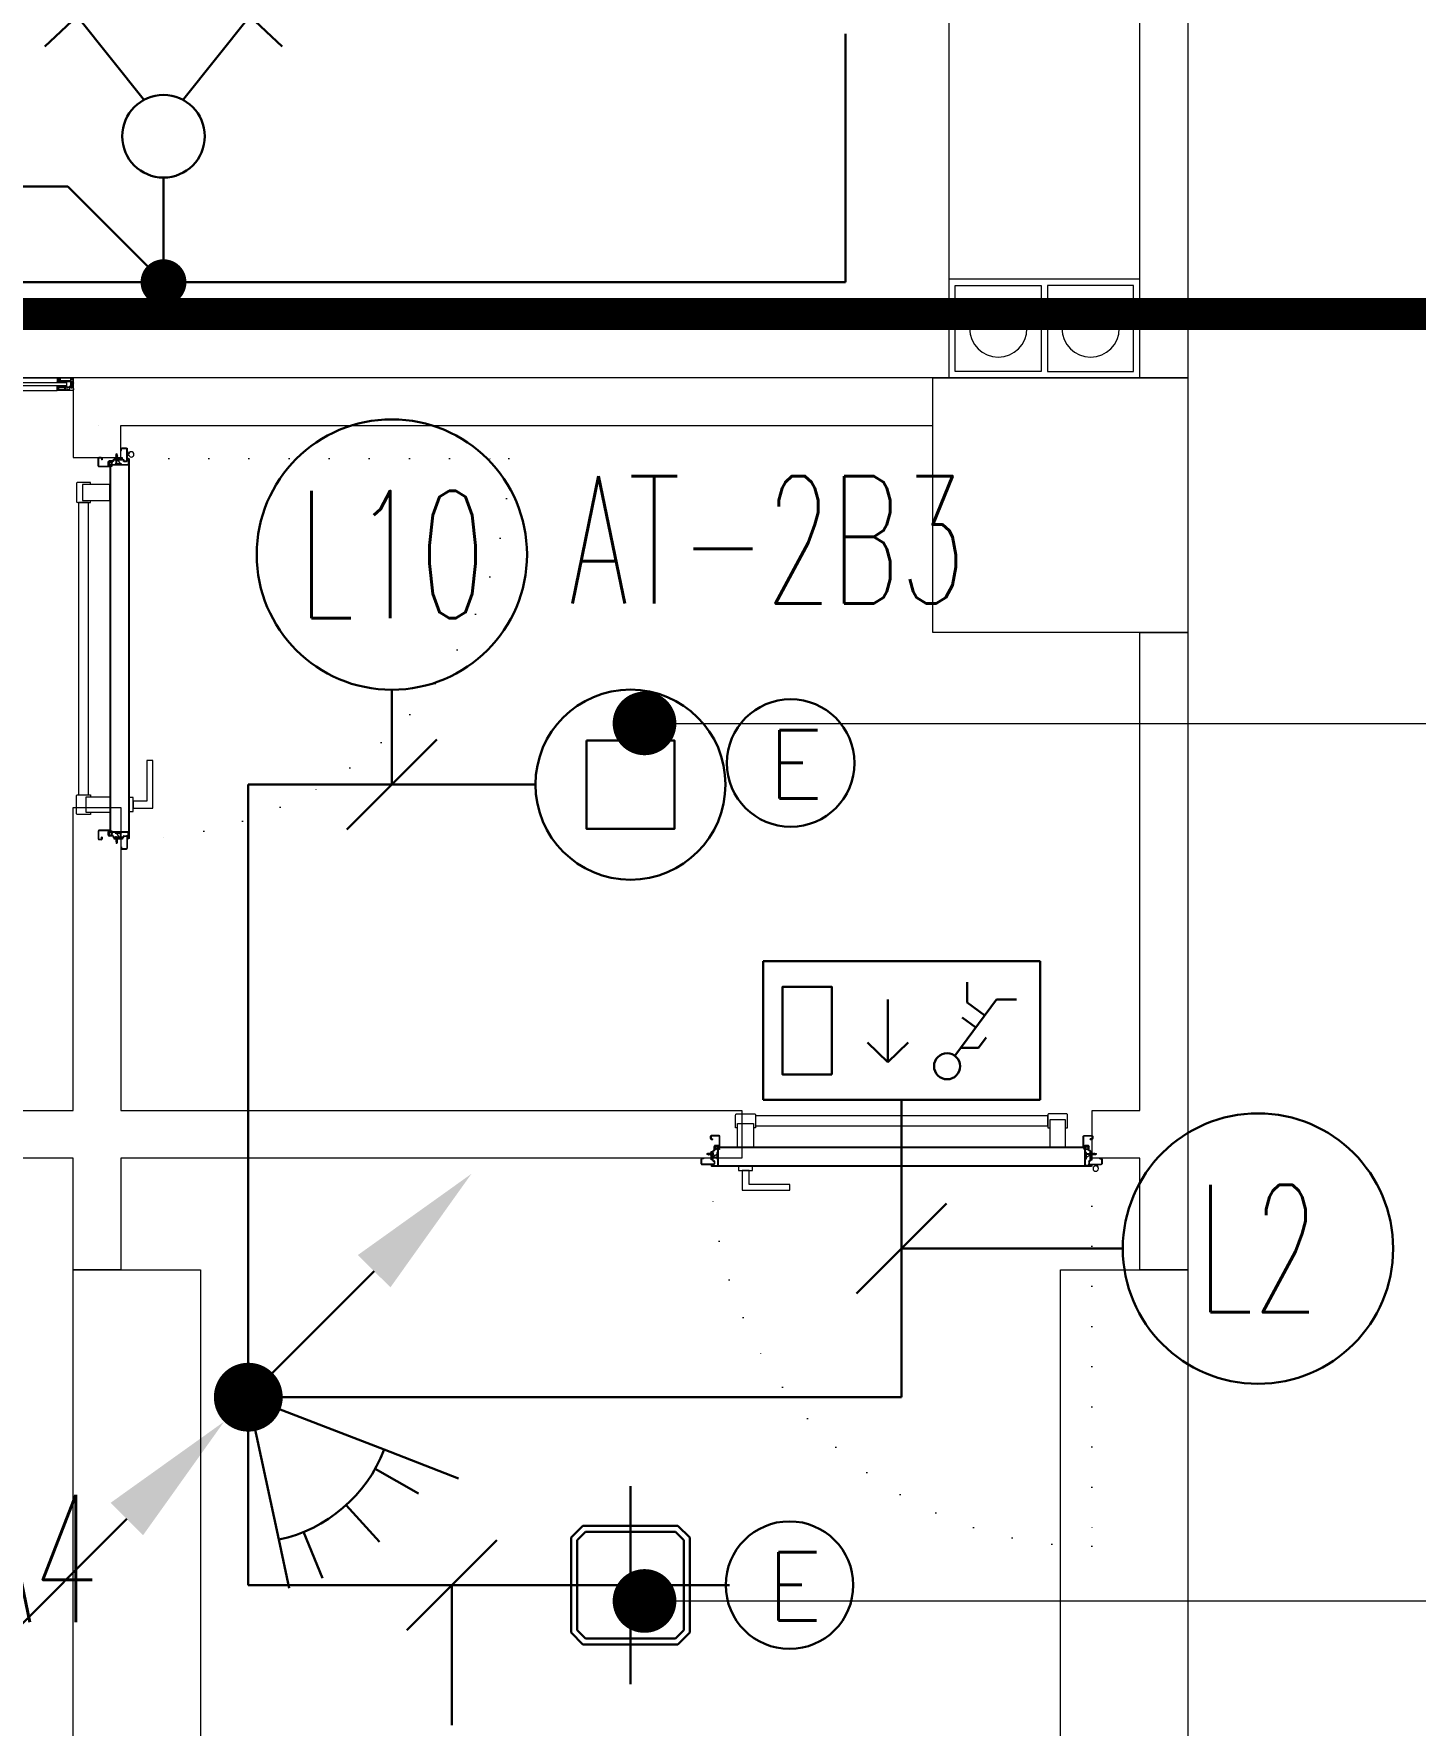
# Model space of a CAD drawing. Header units: metres. Extents: x -13316 to 152404, y -3899 to 30226.
# Drawn here: x 90778 to 91211, y 3177 to 3708 of the extents above; entities that cross this region are included whole.
import ezdxf
from ezdxf.enums import TextEntityAlignment as Align

# ---------------------------------------------------------------- set-up
doc = ezdxf.new("R2010")
doc.units = ezdxf.units.M
doc.header["$LTSCALE"] = 100
doc.header["$MEASUREMENT"] = 0
doc.header["$PDMODE"] = 1
doc.linetypes.add('DOT2', pattern=[0.125, 0, -0.125])
doc.layers.get('0').update_dxf_attribs({"color": 9, "lineweight": 9})
for name, color, linetype, lineweight in [('0 @ 1', 9, 'Continuous', 9), ('00', 9, 'Continuous', 9), ('01', 9, 'Continuous', 9), ('05', 9, 'Continuous', 9), ('06D', 9, 'Continuous', 9), ('10', 9, 'Continuous', 9), ('14', 9, 'Continuous', 9), ('15', 9, 'Continuous', 9), ('20', 9, 'DOT2', 9), ('21_mahal200', 9, 'Continuous', 9), ('E-1x8 W ACİL ÇIKIŞ ARMATÜRÜ (TİP2)', 7, 'Continuous', 30), ('E-2x18(W) PL DOWNLIGHT ARMATÜR (SIVAÜSTÜ)', 7, 'Continuous', 30), ('E-60W PL DOWNLIGHT ARMATÜR (SIVAÜSTÜ)', 7, 'Continuous', 30), ('E-ACİL AYDINLATMA KİTİ', 7, 'Continuous', 30), ('E-AŞAĞIDAN GELİP YUKARIYA GİDEN HAT', 7, 'Continuous', 30), ('E-DUVARA MONTE PIR (HAREKET SENSÖRÜ)', 7, 'Continuous', 30), ('E-KABLO', 7, 'Continuous', 30), ('E-KOMÜTATÖR ANAHTAR', 7, 'Continuous', 30), ('E-LINYE', 7, 'Continuous', 30)]:
    doc.layers.add(name, color=color, linetype=linetype, lineweight=lineweight)
doc.styles.add('E-YAZI', font='txttw.shx')
doc.styles.add('MuuM_TEXT-STANDART', font='ARIALN.TTF')
doc.dimstyles.new('MuuM_DIM200', dxfattribs={"dimscale": 20, "dimtxt": 2, "dimasz": 1, "dimexe": 1, "dimexo": 1, "dimgap": 1, "dimtad": 1, "dimdec": 1, "dimrnd": 0.5, "dimdsep": 46, "dimtxsty": 'MuuM_TEXT-STANDART', "dimblk": 'ARCHTICK', "dimcen": 0, "dimdle": 0.15, "dimclrd": 256, "dimclre": 256, "dimclrt": 256, "dimadec": 0, "dimazin": 0, "dimtfac": 5, "dimtdec": 1, "dimtix": 1, "dimtmove": 2, "dimatfit": 3, "dimldrblk": 'DOT', "dimfxl": 3, "dimfxlon": 1, "dimtolj": 1, "dimlwd": -1, "dimlwe": -1, "dimarcsym": 0})
pattern_1 = [(225, (-604.72494, -2171.82614), (-0.0883883476, 0.0883883476), []), (135, (-604.72494, -2171.82614), (0.0883883476, 0.0883883476), [])]

# ---------------------------------------------------------------- blocks, each defined once
blk = doc.blocks.new('100_KOMÜTATÖR ANAHTAR')
at = {"layer": 'E-KOMÜTATÖR ANAHTAR', "color": 4}
for p, q in [((-1.695, 5.222), (-2.326, 4.622)), ((-0.372, 3.563), (-1.695, 5.222)), ((0.372, 3.563), (1.695, 5.222)), ((1.695, 5.222), (2.326, 4.622)), ((0, 2.053), (0, 0))]:
    blk.add_line(p, q, dxfattribs=at)
blk.add_circle((0, 2.863), 0.81, dxfattribs=at)
blk = doc.blocks.new('100_AŞAĞIDAN GELİP YUKARIYA GİDEN HAT')
at = {"layer": 'E-AŞAĞIDAN GELİP YUKARIYA GİDEN HAT', "color": 3, "linetype": 'Continuous'}
for p, q in [((2.472, 2.471), (0, 0)), ((-2.389, -2.382), (-4.861, -4.853))]:
    blk.add_line(p, q, dxfattribs=at)
at = {"layer": 'E-AŞAĞIDAN GELİP YUKARIYA GİDEN HAT', "color": 4, "linetype": 'Continuous', "const_width": 0.675}
blk.add_lwpolyline([(0.338, 0, 1), (-0.338, 0, 1)], format="xyb", close=True, dxfattribs=at)
at = {"layer": 'E-AŞAĞIDAN GELİP YUKARIYA GİDEN HAT', "color": 3, "linetype": 'Continuous'}
for points in [[(2.154, 2.789), (2.79, 2.152), (4.382, 4.379)], [(-2.707, -2.064), (-2.071, -2.7), (-0.479, -0.474)]]:
    blk.add_solid(points, dxfattribs=at)
blk = doc.blocks.new('100_DUVARA MONTE PIR (HAREKET SENSÖRÜ)')
at = {"layer": 'E-DUVARA MONTE PIR (HAREKET SENSÖRÜ)', "color": 4}
for p, q in [((3.645, 1.193), (2.717, 0.889)), ((2.717, 0.889), (0, 0)), ((3.799, 0.528), (2.831, 0.393)), ((0, 0), (2.232, -1.786)), ((3.751, -0.797), (2.796, -0.594)), ((3.311, -1.936), (2.468, -1.443)), ((2.232, -1.786), (3.454, -2.765))]:
    blk.add_line(p, q, dxfattribs=at)
blk.add_arc((0, 0), 2.859, 321.3229, 18.1202, dxfattribs=at)
blk = doc.blocks.new('100_1x8 W ACİL ÇIKIŞ ARMATÜRÜ (TİP2)')
at = {"layer": 'E-1x8 W ACİL ÇIKIŞ ARMATÜRÜ (TİP2)', "color": 4}
for p, q in [((-3.4, 0), (-3.4, 3.4)), ((-3.4, 3.4), (3.4, 3.4)), ((3.4, 3.4), (3.4, 0)), ((3.4, 0), (-3.4, 0))]:
    blk.add_line(p, q, dxfattribs=at)
at = {"layer": 'E-1x8 W ACİL ÇIKIŞ ARMATÜRÜ (TİP2)', "color": 1}
for p, q in [((-1.305, 2.317), (-2.331, 0.937)), ((-1.882, 2.125), (-2.072, 1.87)), ((-1.448, 2.125), (-1.882, 2.125)), ((-0.16, 1.989), (0.335, 2.471)), ((0.34, 2.476), (0.34, 0.934)), ((0.34, 2.476), (0.84, 1.989)), ((-1.608, 1.01), (-2.039, 1.33)), ((-1.484, 1.378), (-1.818, 1.627)), ((-2.821, 0.937), (-2.331, 0.937)), ((-1.608, 1.01), (-1.608, 0.516))]:
    blk.add_line(p, q, dxfattribs=at)
blk.add_lwpolyline([(1.715, 2.777), (2.92, 2.777), (2.92, 0.623), (1.715, 0.623)], close=True, dxfattribs=at)
blk.add_circle((-1.115, 2.574), 0.32, dxfattribs=at)
blk = doc.blocks.new('100_60W PL DOWNLIGHT ARMATÜR (SIVAÜSTÜ)')
at = {"layer": 'E-60W PL DOWNLIGHT ARMATÜR (SIVAÜSTÜ)', "color": 3}
blk.add_lwpolyline([(-0.865, 0.865), (0.865, 0.865), (0.865, -0.865), (-0.865, -0.865)], close=True, dxfattribs=at)
at = {"layer": 'E-60W PL DOWNLIGHT ARMATÜR (SIVAÜSTÜ)', "color": 4}
blk.add_circle((0, 0), 1.865, dxfattribs=at)
blk = doc.blocks.new('100_2x18(W) PL DOWNLIGHT ARMATÜR (SIVAÜSTÜ)')
at = {"layer": 'E-2x18(W) PL DOWNLIGHT ARMATÜR (SIVAÜSTÜ)', "color": 4, "ltscale": 0.4}
for q in [(0, 25), (0, 25), (-25, 0), (-25, 0), (0, -25), (25, 0), (0, -25), (25, 0)]:
    blk.add_line((0, 0), q, dxfattribs=at)
at = {"layer": 'E-2x18(W) PL DOWNLIGHT ARMATÜR (SIVAÜSTÜ)', "color": 4}
for p, q in [((-12, 15), (-15, 12)), ((-11.38, 13.5), (-13.5, 11.38)), ((12, 15), (-12, 15)), ((11.38, 13.5), (-11.38, 13.5)), ((13.5, 11.38), (11.38, 13.5)), ((15, 12), (12, 15)), ((-15, 12), (-15, -12)), ((-13.5, 11.38), (-13.5, -11.38)), ((13.5, -11.38), (13.5, 11.38)), ((15, -12), (15, 12)), ((-15, -12), (-12, -15)), ((-13.5, -11.38), (-11.38, -13.5)), ((11.38, -13.5), (13.5, -11.38)), ((12, -15), (15, -12)), ((-12, -15), (12, -15)), ((-11.38, -13.5), (11.38, -13.5))]:
    blk.add_line(p, q, dxfattribs=at)
blk = doc.blocks.new('100_ACİL AYDINLATMA KİTİ')
at = {"layer": 'E-ACİL AYDINLATMA KİTİ', "color": 3}
blk.add_circle((0, 0), 1.251, dxfattribs=at)
at = {"layer": 'E-ACİL AYDINLATMA KİTİ', "color": 3, "style": 'E-YAZI'}
blk.add_text('E', height=1.34, dxfattribs=at).set_placement((-0.448, -0.694))
blk = doc.blocks.new('p-kolon_80x80')
blk.add_lwpolyline([(-40, -40), (40, -40), (40, 40), (-40, 40)], close=True)
blk = doc.blocks.new('1.Bod.Ara.Sitatik Elk')
at = {"layer": '01'}
blk.add_lwpolyline([(6510, -5630), (6510, -5630), (6510, -5630), (6510, -6180), (6780, -6180), (6780, -5630), (6780, -5630), (6780, -5630), (6820, -5630), (6820, -6230), (6470, -6230), (6470, -5630), (6510, -5630)], dxfattribs=at)
at = {"layer": '01', "xscale": -1, "rotation": 180}
blk.add_blockref('p-kolon_80x80', (6780, -5390), dxfattribs=at)
blk = doc.blocks.new('_ArchTick')
at = {"color": 0, "linetype": 'ByBlock', "const_width": 0.15}
blk.add_lwpolyline([(-0.5, -0.5), (0.5, 0.5)], dxfattribs=at)
blk = doc.blocks.new('_Dot')
at = {"color": 0, "linetype": 'ByBlock', "lineweight": -2}
blk.add_line((-0.5, 0), (-1, 0), dxfattribs=at)
at = {"color": 0, "linetype": 'ByBlock', "const_width": 0.5}
blk.add_lwpolyline([(-0.25, 0, 1), (0.25, 0, 1)], format="xyb", close=True, dxfattribs=at)
blk = doc.blocks.new('*U21')
at = {"ltscale": 15}
for p, q in [((-24.9, 0.9), (-25.7, 0)), ((-24.9, -0.9), (-25.7, 0)), ((-22.9, 1.5), (-24.9, 0.9)), ((-22.9, 1.5), (-22.9, -1.5)), ((-21.2, -2.7), (-18.1, 2.8)), ((-21, -2.7), (-17.9, 2.7)), ((-19.7, -2.7), (-16.6, 2.8)), ((-19.5, -2.7), (-16.4, 2.7)), ((-18.5, 1.5), (-18.3, 2)), ((-18.2, -2.7), (-15.1, 2.8)), ((-18, -2.7), (-14.9, 2.7)), ((-17, 1.5), (-16.8, 2)), ((-16.7, -2.7), (-13.6, 2.8)), ((-16.5, -2.7), (-13.4, 2.7)), ((-15.5, 1.5), (-15.3, 2)), ((-15.2, -2.7), (-12.1, 2.8)), ((-15, -2.7), (-11.9, 2.7)), ((-14, 1.5), (-13.8, 2)), ((-13.7, -2.7), (-10.6, 2.8)), ((-13.5, -2.7), (-10.4, 2.7)), ((-12.5, 1.5), (-12.3, 2)), ((-12.2, -2.7), (-9.1, 2.8)), ((-12, -2.7), (-8.9, 2.7)), ((-11, 1.5), (-10.8, 2)), ((-10.7, -2.7), (-7.6, 2.8)), ((-10.5, -2.7), (-7.4, 2.7)), ((-9.5, 1.5), (-9.3, 2)), ((-9.2, -2.7), (-6.1, 2.8)), ((-9, -2.7), (-5.9, 2.7)), ((-8, 1.5), (-7.8, 2)), ((-7.7, -2.7), (-4.6, 2.8)), ((-7.5, -2.7), (-4.4, 2.7)), ((-6.5, 1.5), (-6.3, 2)), ((-6.2, -2.7), (-3.1, 2.8)), ((-6, -2.7), (-2.9, 2.7)), ((-5, 1.5), (-4.8, 2)), ((-4.7, -2.7), (-1.6, 2.8)), ((-4.5, -2.7), (-1.4, 2.7)), ((-3.5, 1.5), (-3.3, 2)), ((-2, 1.5), (-1.8, 2)), ((-0.5, 4.2), (-1.5, 1.5)), ((0, 0.5), (-0.6, 0.5)), ((-24.9, -0.9), (-22.9, -1.5)), ((-8.6, -1.5), (-22.9, -1.5)), ((-21.2, -2.7), (-20.9, -1.5)), ((-20.3, -1.5), (-19.1, -1.5)), ((-19.7, -2.7), (-19.4, -1.5)), ((-18.8, -1.5), (-17.6, -1.5)), ((-18.2, -2.7), (-17.9, -1.5)), ((-17.3, -1.5), (-16.1, -1.5)), ((-16.7, -2.7), (-16.4, -1.5)), ((-15.8, -1.5), (-14.6, -1.5)), ((-15.2, -2.7), (-14.9, -1.5)), ((-14.3, -1.5), (-13.1, -1.5)), ((-13.7, -2.7), (-13.4, -1.5)), ((-12.8, -1.5), (-11.6, -1.5)), ((-12.2, -2.7), (-11.9, -1.5)), ((-11.3, -1.5), (-10.1, -1.5)), ((-10.7, -2.7), (-10.4, -1.5)), ((-9.8, -1.5), (-8.6, -1.5)), ((-9.2, -2.7), (-8.9, -1.5)), ((-8.3, -1.5), (-7.1, -1.5)), ((-7.7, -2.7), (-7.4, -1.5)), ((-6.8, -1.5), (-5.6, -1.5)), ((-6.2, -2.7), (-5.9, -1.5)), ((-5.3, -1.5), (-4.1, -1.5)), ((-4.7, -2.7), (-4.4, -1.5)), ((-3.8, -1.5), (-2.1, -1.5)), ((-0.5, -4.2), (-1.5, -1.5)), ((0, -0.5), (-0.6, -0.5))]:
    blk.add_line(p, q, dxfattribs=at)
for p, q in [((-6.9, 1.5), (-22.9, 1.5)), ((-17.4, 1.5), (-18.6, 1.5)), ((-15.9, 1.5), (-17.1, 1.5)), ((-14.4, 1.5), (-15.6, 1.5)), ((-12.9, 1.5), (-14.1, 1.5)), ((-11.4, 1.5), (-12.6, 1.5)), ((-9.9, 1.5), (-11.1, 1.5)), ((-8.4, 1.5), (-9.6, 1.5)), ((-6.9, 1.5), (-8.1, 1.5)), ((-5.4, 1.5), (-6.6, 1.5)), ((-3.9, 1.5), (-5.1, 1.5)), ((-2.4, 1.5), (-3.6, 1.5)), ((-1.5, 1.5), (-2.1, 1.5)), ((0, 0.5), (0, 4.1)), ((-1.5, -1.5), (-2.1, -1.5)), ((0, -0.5), (0, -4.1))]:
    blk.add_line(p, q)
for centre, radius, start, end in [((-26, 3.9), 3.92, 274.361, 322.10246), ((-26, -3.9), 3.92, 37.89754, 85.639), ((-18, 2.8), 0.0971, 330.32042, 150.32042), ((-16.5, 2.8), 0.0971, 330.32042, 150.32042), ((-15, 2.8), 0.0971, 330.32042, 150.32042), ((-13.5, 2.8), 0.0971, 330.32042, 150.32042), ((-12, 2.8), 0.0971, 330.32042, 150.32042), ((-10.5, 2.8), 0.0971, 330.32042, 150.32042), ((-9, 2.8), 0.0971, 330.32042, 150.32042), ((-7.5, 2.8), 0.0971, 330.32042, 150.32042), ((-6, 2.8), 0.0971, 330.32042, 150.32042), ((-4.5, 2.8), 0.0971, 330.32042, 150.32042), ((-3, 2.8), 0.0971, 330.32042, 150.32042), ((-1.5, 2.8), 0.0971, 330.32042, 150.32042), ((-0.6, 0), 0.486, 90, 270), ((-0.3, 4.1), 0.25, 0, 150.08641), ((-21.1, -2.7), 0.0971, 150.32042, 330.32042), ((-19.6, -2.7), 0.0971, 150.32042, 330.32042), ((-18.1, -2.7), 0.0971, 150.32042, 330.32042), ((-16.6, -2.7), 0.0971, 150.32042, 330.32042), ((-15.1, -2.7), 0.0971, 150.32042, 330.32042), ((-13.6, -2.7), 0.0971, 150.32042, 330.32042), ((-12.1, -2.7), 0.0971, 150.32042, 330.32042), ((-10.6, -2.7), 0.0971, 150.32042, 330.32042), ((-9.1, -2.7), 0.0971, 150.32042, 330.32042), ((-7.6, -2.7), 0.0971, 150.32042, 330.32042), ((-6.1, -2.7), 0.0971, 150.32042, 330.32042), ((-4.6, -2.7), 0.0971, 150.32042, 330.32042), ((-0.3, -4.1), 0.25, 209.91359, 0)]:
    blk.add_arc(centre, radius, start, end, dxfattribs=at)
blk = doc.blocks.new('conta')
at = {"ltscale": 10}
for p, q in [((-2649.87, 5345.53), (-2649.81, 5345.61)), ((-2649.72, 5345.4), (-2649.28, 5345.4)), ((-2649.25, 5345.41), (-2649.09, 5345.51)), ((-2648.83, 5344.87), (-2648.56, 5345.24)), ((-2648.77, 5345.12), (-2648.63, 5345.3)), ((-2648.56, 5345.31), (-2648.56, 5345.31)), ((-2649.88, 5344.46), (-2649.78, 5344.3)), ((-2649.78, 5344.3), (-2649.74, 5344.3)), ((-2648.97, 5344.05), (-2648.78, 5343.8)), ((-2648.87, 5344.09), (-2648.7, 5343.86)), ((-2648.71, 5343.79), (-2648.71, 5343.79))]:
    blk.add_line(p, q, dxfattribs=at)
for centre, radius, start, end in [((-2653.03, 5345), 3.19, 350.46739, 8.93723), ((-2649.83, 5345.5), 0.05, 140.63452, 188.93723), ((-2649.74, 5345.58), 0.0696, 22.24275, 159.25804), ((-2650.94, 5345.01), 1.24, 340.33821, 16.77718), ((-2649.74, 5344.58), 0.03, 160.33821, 273.26661), ((-2649.72, 5345.37), 0.03, 90, 196.77718), ((-2649.56, 5341.55), 3.01, 80.43616, 93.26661), ((-2649.28, 5345.45), 0.05, 270, 303.00619), ((-2649.08, 5345.49), 0.03, 4.79721, 123.00619), ((-2649.06, 5344.54), 0.03, 260.43616, 338.70659), ((-2650.22, 5344.99), 1.27, 338.70659, 23.04177), ((-2649.01, 5345.57), 0.05, 18.79511, 42.1429), ((-2651.17, 5344.83), 2.33, 7.58966, 18.79511), ((-2658.2, 5345.19), 9.36, 353.68569, 357.8537), ((-2648.81, 5345.15), 0.05, 187.58966, 322.73473), ((-2648.79, 5344.84), 0.05, 142.73473, 180.2669), ((-2648.59, 5345.27), 0.05, 52.73473, 142.73473), ((-2648.59, 5345.27), 0.05, 322.73473, 52.73473), ((-2649.87, 5344.47), 0.02, 170.46739, 213.74513), ((-2649.22, 5344.14), 0.231, 353.95711, 81.90038), ((-2648.89, 5344.11), 0.1, 173.95711, 217.26527), ((-2648.79, 5344.15), 0.1, 173.68569, 217.26527), ((-2648.74, 5343.83), 0.05, 217.26527, 307.26527), ((-2648.74, 5343.83), 0.05, 307.26527, 37.26527)]:
    blk.add_arc(centre, radius, start, end, dxfattribs=at)
for points, knots in [([(-2648.98, 5345.6), (-2649, 5345.63), (-2649.09, 5345.71), (-2649.23, 5345.44), (-2649.32, 5345.74), (-2649.39, 5345.46), (-2649.51, 5345.75), (-2649.59, 5345.5), (-2649.65, 5345.57), (-2649.68, 5345.61)], [0.0086373, 0.0086373, 0.0086373, 0.0086373, 0.1097304, 0.3133405, 0.4430081, 0.5658764, 0.7165186, 0.8527974, 0.9648495, 0.9648495, 0.9648495, 0.9648495]), ([(-2649.74, 5344.31), (-2649.74, 5344.34), (-2649.7, 5344.52), (-2649.59, 5344.33), (-2649.34, 5344.36), (-2649.23, 5344.37), (-2649.18, 5344.37)], [0, 0, 0, 0, 0.1008757, 0.3841126, 0.5436166, 0.6906785, 0.6906785, 0.6906785, 0.6906785])]:
    blk.add_open_spline(points, degree=3, knots=knots, dxfattribs=at)
blk = doc.blocks.new('p-yn_sackasa')
at = {"layer": '10', "linetype": 'Continuous'}
for p, q in [((0, 6.16), (0, 6.9)), ((0.01, 6.9), (0.01, 6.15)), ((0.14, 6.9), (0.14, 6.16)), ((0.15, 6.9), (0.15, 6.16)), ((2.69, 7.16), (0.26, 7.16)), ((2.69, 7.15), (0.26, 7.15)), ((2.69, 7.02), (0.26, 7.02)), ((0.26, 7.01), (2.69, 7.01)), ((0.26, 6.05), (0.76, 6.05)), ((0.75, 6.04), (0.26, 6.04)), ((0.26, 5.91), (0.75, 5.91)), ((0.76, 5.9), (0.26, 5.9)), ((0.75, 5.91), (0.75, 6.04)), ((0.76, 5.9), (0.76, 6.05)), ((2.8, 3.29), (2.8, 6.9)), ((2.81, 3.29), (2.81, 6.9)), ((2.94, 3.29), (2.94, 6.9)), ((2.95, 3.29), (2.95, 6.9)), ((-2.19, 0), (-2.19, -0.15)), ((0.67, -0.71), (0.67, 2.27)), ((0.69, -0.71), (0.69, 2.27)), ((0.81, -0.71), (0.81, 2.27)), ((0.83, -0.71), (0.83, 2.27)), ((0.92, 2.33), (0.95, 2.32)), ((0.93, 2.34), (0.95, 2.33)), ((1.01, 2.46), (0.99, 2.47)), ((0.99, 2.46), (1.01, 2.45)), ((1.11, 2.52), (1.11, 3.73)), ((1.12, 2.52), (1.12, 3.73)), ((1.25, 3.73), (1.25, 2.52)), ((1.26, 2.52), (1.26, 3.73)), ((1.37, 3.98), (2.49, 3.98)), ((2.49, 3.97), (1.37, 3.97)), ((1.37, 3.84), (2.49, 3.84)), ((2.49, 3.83), (1.37, 3.83)), ((2.6, 3.69), (2.5, 3.36)), ((2.51, 3.35), (2.61, 3.69)), ((2.73, 3.65), (2.63, 3.32)), ((2.74, 3.64), (2.64, 3.31)), ((-2.95, -0.25), (-2.95, -1.75)), ((-2.94, -1.75), (-2.94, -0.25)), ((-2.81, -0.25), (-2.81, -1.75)), ((-2.8, -0.25), (-2.8, -1.75)), ((-2.19, 0), (-2.7, 0)), ((-2.2, -0.01), (-2.7, -0.01)), ((-2.2, -0.14), (-2.7, -0.14)), ((-2.19, -0.15), (-2.7, -0.15)), ((1.01, -1.85), (-2.7, -1.85)), ((1.01, -1.86), (-2.7, -1.86)), ((-2.7, -1.99), (1.01, -1.99)), ((1.01, -2), (-2.7, -2)), ((-2.2, -0.14), (-2.2, -0.01)), ((0.92, -0.77), (0.95, -0.76)), ((0.93, -0.78), (0.95, -0.77)), ((0.99, -0.89), (1.01, -0.88)), ((1.01, -0.89), (0.99, -0.91)), ((1.11, -0.96), (1.11, -1.75)), ((1.12, -0.96), (1.12, -1.75)), ((1.25, -0.96), (1.25, -1.75)), ((1.26, -0.96), (1.26, -1.75))]:
    blk.add_line(p, q, dxfattribs=at)
for points in [[(0.15, 2.14), (0.67, 2.14), (0.67, -0.54), (0.15, -0.54)], [(0.15, 2.14), (0.41, 2.14), (0.41, -0.54), (0.15, -0.54)]]:
    blk.add_lwpolyline(points, close=True, dxfattribs=at)
for centre, radius, start, end in [((0.26, 6.9), 0.261, 90, 180), ((0.26, 6.16), 0.261, 180, 270), ((0.26, 6.9), 0.249, 90, 180), ((0.26, 6.16), 0.249, 181.345, 271.3502), ((0.26, 6.9), 0.122, 90, 180), ((0.26, 6.16), 0.122, 180, 270), ((0.26, 6.9), 0.11, 90, 180), ((0.26, 6.16), 0.11, 180, 270), ((2.69, 6.9), 0.261, 0, 90), ((2.69, 6.9), 0.249, 0, 90), ((2.69, 6.9), 0.122, 0, 90), ((2.69, 6.9), 0.11, 0, 90), ((0.89, 2.27), 0.219, 63.2153, 180), ((0.89, 2.27), 0.206, 63.2169, 180), ((0.89, 2.27), 0.0801, 63.215, 180), ((0.89, 2.27), 0.0674, 63.2144, 180), ((1.04, 2.52), 0.206, 243.2197, 0), ((1.04, 2.52), 0.219, 243.2148, 0), ((1.04, 2.52), 0.0801, 243.2203, 0), ((1.04, 2.52), 0.0674, 243.2129, 0), ((1.37, 3.73), 0.253, 90, 180), ((1.37, 3.73), 0.24, 90, 180), ((1.37, 3.73), 0.114, 90, 180), ((1.37, 3.73), 0.101, 90, 180), ((2.49, 3.72), 0.261, 342.8602, 90), ((2.49, 3.72), 0.249, 342.8613, 90), ((2.49, 3.72), 0.122, 342.8607, 90), ((2.49, 3.72), 0.11, 342.8621, 90), ((2.72, 3.29), 0.232, 162.8601, 0), ((2.72, 3.29), 0.219, 162.8613, 0), ((2.72, 3.29), 0.0927, 162.8605, 0), ((2.72, 3.29), 0.0801, 162.8624, 0), ((-2.7, -0.25), 0.253, 90, 180), ((-2.7, -1.75), 0.253, 180, 270), ((-2.7, -0.25), 0.24, 90, 180), ((-2.7, -1.75), 0.24, 180, 270), ((-2.7, -0.25), 0.114, 90, 180), ((-2.7, -1.75), 0.114, 180, 270), ((-2.7, -0.25), 0.101, 90, 180), ((-2.7, -1.75), 0.101, 180, 270), ((0.89, -0.71), 0.219, 180, 296.785), ((0.89, -0.71), 0.206, 180, 296.7851), ((0.89, -0.71), 0.0801, 180, 296.785), ((0.89, -0.71), 0.0674, 180, 180.5245), ((0.89, -0.71), 0.0674, 180, 296.7871), ((1.04, -0.96), 0.219, 0, 116.7854), ((1.04, -0.96), 0.206, 0, 116.7836), ((1.04, -0.96), 0.0801, 0, 116.7811), ((1.04, -0.96), 0.0674, 0, 116.7871), ((1.01, -1.75), 0.114, 270, 0), ((1.01, -1.75), 0.24, 270, 0), ((1.01, -1.75), 0.101, 270, 0), ((1.01, -1.75), 0.253, 270, 0)]:
    blk.add_arc(centre, radius, start, end, dxfattribs=at)
at = {"layer": '10', "xscale": 0.0842696629213483, "yscale": 0.0842696629213483, "zscale": 0.0842696629213483}
blk.add_blockref('*U21', (0.95, 1.35), dxfattribs=at)
at = {"layer": '14', "xscale": -0.7887640449438696, "yscale": 0.7887640449438696, "zscale": 0.7887640449438204, "rotation": 90}
blk.add_blockref('conta', (4217.78, -2086.42), dxfattribs=at)
blk = doc.blocks.new('*U629')
at = {"layer": '06D'}
for points in [[(8.5, 9.56), (7.87, 9.56), (7.87, 13.56, -0.414214), (8.25, 13.93), (13.75, 13.93, -0.414214), (14.12, 13.56), (14.12, 9.56), (13.5, 9.56)], [(111.5, 9.56), (112.12, 9.56), (112.12, 13.56, 0.414214), (111.75, 13.93), (106.25, 13.93, 0.414214), (105.87, 13.56), (105.87, 9.56), (106.5, 9.56)]]:
    blk.add_lwpolyline(points, format="xyb", dxfattribs=at)
for points in [[(8.5, 12.06), (13.5, 12.06), (13.5, 3.44), (8.5, 3.44)], [(14.12, 13.31), (105.87, 13.31), (105.87, 10.18), (14.12, 10.18)], [(111.5, 10.94), (106.5, 10.94), (106.5, 3.44), (111.5, 3.44)]]:
    blk.add_lwpolyline(points, close=True, dxfattribs=at)
for points in [[(110.12, -3.81), (110.12, -10.06), (95.12, -10.06), (95.12, -8.19), (107.87, -8.19), (107.87, -8.19), (107.87, -3.81), (110.12, -3.81)], [(111.2, -2.56), (111.2, -3.81), (106.8, -3.81), (106.8, -2.56), (111.2, -2.56)]]:
    blk.add_lwpolyline(points, dxfattribs=at)
at = {"layer": '10', "ltscale": 10}
for p, q in [((2, 1.51), (1, 1.51)), ((2, 1.31), (1, 1.31)), ((1, 0.91), (2, 0.26)), ((2, 0.26), (2, 1.76)), ((2, 1.76), (2.3, 1.76)), ((2, -0.17), (2, 0.26)), ((2.3, -2.19), (2.3, 3.34)), ((2.3, 1.76), (2.3, 0.26)), ((2.3, 0.26), (2.3, -0.17)), ((2.4, 3.44), (117.6, 3.44)), ((2.45, -2.29), (2.45, 3.24)), ((2.5, 3.29), (117.5, 3.29)), ((117.55, -2.29), (117.55, 3.24)), ((117.7, -2.19), (117.7, 3.34)), ((117.7, 1.76), (118, 1.76)), ((117.7, 1.33), (117.7, 1.76)), ((117.7, 1.76), (118, 1.76)), ((117.7, 1.33), (117.7, 1.76)), ((117.7, -0.17), (117.7, 1.33)), ((117.7, -0.17), (117.7, 1.33)), ((118, 1.76), (118, 1.33)), ((118, 1.76), (118, 1.33)), ((118, 1.33), (118, -0.17)), ((119, 0.68), (118, 1.33)), ((118, 1.33), (118, -0.17)), ((119, 0.68), (118, 1.33)), ((118, 0.28), (119, 0.28)), ((118, 0.28), (119, 0.28)), ((118, 0.08), (119, 0.08)), ((118, 0.08), (119, 0.08)), ((-1.6, -2.73), (-1.73, -2.62)), ((-1.6, -2.73), (-1.73, -2.62)), ((-1.22, -2.16), (-1.22, -2.29)), ((-1.22, -2.16), (-1.05, -2.16)), ((-1.22, -2.16), (-1.22, -2.29)), ((-1.22, -2.16), (-1.05, -2.16)), ((-1.05, -2), (-1.05, -2.43)), ((-1.05, -2), (-1.05, -2.43)), ((-0.84, -2), (-0.84, -2.43)), ((-0.84, -2), (-0.84, -2.43)), ((0.3, -2.46), (0.3, -2.34)), ((0.4, -2.24), (2.25, -2.24)), ((0.4, -2.56), (119.6, -2.56)), ((0.45, -2.41), (0.45, -2.39)), ((0.45, -2.39), (2.35, -2.39)), ((0.45, -2.41), (119.54, -2.41)), ((2.3, -0.17), (2, -0.17)), ((119.54, -2.39), (117.65, -2.39)), ((118, -0.17), (117.7, -0.17)), ((118, -0.17), (117.7, -0.17)), ((119.6, -2.24), (117.75, -2.24)), ((119.55, -2.41), (119.55, -2.39)), ((119.7, -2.46), (119.7, -2.34))]:
    blk.add_line(p, q, dxfattribs=at)
blk.add_circle((-0.95, -3.26), 0.843, dxfattribs=at)
blk.add_circle((-0.95, -3.26), 0.843, dxfattribs=at)
for centre, radius, start, end in [((2.4, 3.34), 0.1, 90, 180), ((2.5, 3.24), 0.05, 90, 180), ((117.56, 3.3), 0.141, 14.9271, 75.0729), ((-0.95, -3.26), 1.01, 105.7139, 140.5908), ((-0.95, -3.26), 1.01, 105.7139, 140.5908), ((-0.42, -2.26), 0.428, 142.379, 203.648), ((-0.42, -2.26), 0.428, 142.379, 203.648), ((-0.42, -2.26), 0.302, 119.9685, 254.4476), ((-0.42, -2.26), 0.302, 119.9685, 254.4476), ((0.4, -2.34), 0.1, 90, 180), ((0.4, -2.46), 0.1, 180, 270), ((0.45, -2.39), 0.005, 90, 180), ((0.45, -2.41), 0.005, 180, 270), ((2.25, -2.19), 0.05, 270, 0), ((2.35, -2.29), 0.1, 270, 0), ((117.65, -2.29), 0.1, 180, 270), ((117.75, -2.19), 0.05, 180, 270), ((119.54, -2.39), 0.005, 0, 90), ((119.54, -2.41), 0.005, 270, 360), ((119.6, -2.34), 0.1, 0, 90), ((119.6, -2.46), 0.1, 270, 0)]:
    blk.add_arc(centre, radius, start, end, dxfattribs=at)
at = {"layer": '20'}
blk.add_lwpolyline([(0.3, -2.4), (0.3, -121.8, 0.414214), (119.7, -2.4, -1)], format="xyb", dxfattribs=at)
blk.add_blockref('p-yn_sackasa', (0, 0))
at = {"xscale": -1}
blk.add_blockref('p-yn_sackasa', (120, 0), dxfattribs=at)
blk = doc.blocks.new('m-mu-ocak01-p')
for points in [[(-16.5, 5), (-16.5, 65), (14.5, 65), (14.5, 5)], [(12.5, 36), (12.5, 63), (-14.5, 63), (-14.5, 36)], [(12.5, 34), (12.5, 7), (-14.5, 7), (-14.5, 34)]]:
    blk.add_lwpolyline(points, close=True)
for centre in [(-1, 49.5), (-1, 20.5)]:
    blk.add_circle(centre, 9)
blk.add_point((-1, 0))
blk = doc.blocks.new('p-strahle-alüminyumdoğramaprofili')
at = {"layer": '10'}
h = blk.add_hatch(dxfattribs=at)
h.set_pattern_fill('NET', color=256, angle=315, style=0)
h.set_pattern_definition(pattern_1)
h.paths.add_polyline_path([(-4.62, 2.65), (-4.68, 2.65), (-4.72, 2.75), (-4.72, 2.8), (-4.69, 2.8), (-4.69, 2.92), (-4.98, 2.92), (-4.98, 2.8), (-4.95, 2.8), (-4.99, 2.65), (-5.08, 2.66), (-5.25, 2.28), (-5.14, 2.28), (-5.14, 2.33), (-4.98, 2.52, 0.2599), (-4.9, 2.28), (-4.66, 2.28, 0.382682)])
h.paths.add_polyline_path([(-4.86, 2.52), (-4.67, 2.52, -2.16717)], flags=16)
h = blk.add_hatch(dxfattribs=at)
h.set_pattern_fill('NET', color=256, angle=315, style=0)
h.set_pattern_definition(pattern_1)
h.paths.add_polyline_path([(-4.62, 0.88), (-4.68, 0.88), (-4.72, 0.77), (-4.72, 0.73), (-4.69, 0.73), (-4.69, 0.6), (-4.98, 0.6), (-4.98, 0.73), (-4.95, 0.73), (-4.99, 0.88), (-5.08, 0.87), (-5.25, 1.24), (-5.14, 1.24), (-5.14, 1.2), (-4.98, 1.01, -0.2599), (-4.9, 1.24), (-4.66, 1.24, -0.382682)])
h.paths.add_polyline_path([(-4.86, 1), (-4.67, 1, 2.16717)], flags=16)
h = blk.add_hatch(dxfattribs=at)
h.set_pattern_fill('NET', color=256, angle=315, style=0)
h.set_pattern_definition([(225, (-608.45214, -2173.53612), (-0.0883883476, 0.0883883476), []), (135, (-608.45214, -2173.53612), (0.0883883476, 0.0883883476), [])])
h.paths.add_polyline_path([(-3.45, 2.28), (-3.45, 2.57), (-4.49, 2.57), (-4.49, 2.28)])
h = blk.add_hatch(dxfattribs=at)
h.set_pattern_fill('NET', color=256, angle=315, style=0)
h.set_pattern_definition([(225, (-608.45214, -2180.04526), (-0.0883883476, 0.0883883476), []), (135, (-608.45214, -2180.04526), (0.0883883476, 0.0883883476), [])])
h.paths.add_polyline_path([(-3.45, 0.93), (-3.45, 1.24), (-4.49, 1.24), (-4.49, 0.93)])
h = blk.add_hatch(dxfattribs=at)
h.set_pattern_fill('NET', color=256, angle=315, style=0)
h.set_pattern_definition([(225, (-629.50454, -2177.58922), (-0.0883883476, 0.0883883476), []), (135, (-629.50454, -2177.58922), (0.0883883476, 0.0883883476), [])])
h.paths.add_polyline_path([(0, 0.68), (0, 1.75), (-0.18, 1.75), (-0.18, 0.68)])
for points in [[(-5.08, 2.66), (-5.25, 2.28)], [(-5.09, 0.88), (-5.25, 1.24)], [(-4.98, 2.52), (-5.14, 2.33), (-5.14, 2.28)], [(-4.98, 1.01), (-5.14, 1.2), (-5.14, 1.24)], [(-4.92, 3.6), (-4.92, 3.16), (-4.61, 3.16), (-4.61, 2.87), (-4.52, 2.87), (-4.62, 2.65), (-4.68, 2.65), (-4.72, 2.75), (-4.72, 2.8), (-4.69, 2.8), (-4.69, 3.05), (-4.98, 3.05), (-4.98, 2.8), (-4.95, 2.8), (-4.99, 2.65), (-5.08, 2.66), (-5.07, 3.76), (-0.11, 3.76)], [(-4.69, 2.92), (-4.98, 2.92)], [(-4.71, 0.6), (-4.98, 0.6)], [(-2.83, 0.2), (-2.67, 0.2), (-2.67, -0.04), (-4.87, -0.04), (-4.87, 0.19), (-4.57, 0.19), (-4.57, 0.73), (-2.67, 0.73)], [(-4.52, 2.87), (-4.49, 2.87), (-4.49, 2.26)], [(-4.49, 0.93), (-4.49, 0.93), (-4.49, 1.26)], [(-3.45, 2.26), (-3.45, 2.57)], [(-3.45, 1.26), (-3.45, 0.93)], [(-2.08, 0.93), (-2.08, 2.57)], [(-0.18, 0.68), (0, 0.68), (0, 1.75)], [(-0.18, 1.75), (0, 1.75)]]:
    blk.add_lwpolyline(points, dxfattribs=at)
for points in [[(-0.18, 2.74), (-0.18, 2.21), (0, 2.21), (0, 2.08), (-0.18, 2.08), (-0.18, 0.43), (0, 0.43), (0, 0), (-0.12, 0), (-0.12, -0.24), (-5.09, -0.24), (-5.09, 0.88), (-4.98, 0.88), (-4.94, 0.7), (-4.99, 0.7), (-4.99, 0.33), (-4.71, 0.33), (-4.71, 0.88), (-4.56, 0.88), (-4.52, 0.93), (-1.28, 0.93), (-1.2, 1.22), (-0.9, 1.22), (-0.9, 0.62), (-0.58, 0.62), (-0.58, 2.74)], [(-2.03, 0.78), (-1.35, 0.78), (-1.35, 0.08), (-1.28, 0.04), (-1.28, -0.04), (-2.09, -0.04), (-2.09, 0.1), (-2.03, 0.15)]]:
    blk.add_lwpolyline(points, close=True, dxfattribs=at)
for points in [[(-0.57, 3.26), (-0.57, 3.62), (-4.89, 3.62), (-4.89, 3.65, 0.561743), (-4.97, 3.66, 0.595966), (-4.92, 3.6, -2.204878)], [(-4.67, 2.52), (-4.86, 2.52, 1)], [(-4.67, 1), (-4.86, 1, -1)], [(-4.61, 2.87), (-4.49, 3.45, -0.833203), (-4.18, 3.44, -0.447088)], [(-4.49, 2.57), (-1.23, 2.57, -0.414214), (-0.9, 2.25), (-0.9, 1.22)], [(-4.18, 3.44), (-4.18, 2.99, 0.414214), (-4.07, 2.89), (-0.82, 2.89), (-0.82, 3.62)], [(-2.67, 0.73), (-2.67, 0.32), (-2.83, 0.32, 1), (-2.83, 0.2, -1)], [(-0.11, 3.76), (-0.11, 3.62), (-0.45, 3.62), (-0.45, 3.14, -1), (-0.66, 3.14)], [(-0.66, 3.14, -0.305404), (-0.57, 3.26, -5.773092)]]:
    blk.add_lwpolyline(points, format="xyb", dxfattribs=at)
for centre, radius, start, end in [((-4.73, 2.47), 0.253, 168.6676, 234.1258), ((-4.73, 1.06), 0.253, 125.8742, 191.3324), ((-4.77, 2.44), 0.125, 139.5402, 40.4598), ((-4.77, 1.08), 0.125, 319.5402, 220.4598), ((-4.84, 2.48), 0.273, 305.9738, 36.4289), ((-4.84, 1.04), 0.273, 323.5711, 54.0262)]:
    blk.add_arc(centre, radius, start, end, dxfattribs=at)
blk = doc.blocks.new('*U730')
at = {"layer": '06D'}
for points in [[(4.95, 4), (235.04, 4)], [(4.95, 0), (235.02, 0)]]:
    blk.add_lwpolyline(points, dxfattribs=at)
at = {"layer": '15'}
for points in [[(1.96, 2.5), (238.03, 2.5)], [(238.03, 1.5), (1.96, 1.5)]]:
    blk.add_lwpolyline(points, dxfattribs=at)
at = {"layer": '0 @ 1', "linetype": 'Continuous', "xscale": -1}
blk.add_blockref('p-strahle-alüminyumdoğramaprofili', (-0.12, 0.24), dxfattribs=at)
at = {"layer": '0 @ 1', "linetype": 'Continuous'}
blk.add_blockref('p-strahle-alüminyumdoğramaprofili', (240.11, 0.24), dxfattribs=at)
blk = doc.blocks.new('1.Bod.Ara.Mimari Elk')
at = {"layer": '00'}
for points in [[(6820, -5350), (6805, -5350), (6805, -4630), (6820, -4630)], [(6385, -5580), (6470, -5580), (6470, -5484.85), (6485, -5484.85), (6485, -5580), (6680, -5580), (6680, -5595), (6485, -5595), (6485, -5630), (6470, -5630), (6470, -5595), (6400, -5595), (6400, -5980), (6400, -5980), (6470, -5980), (6470, -6000), (6400, -6000), (6400, -6215), (6470, -6215), (6470, -6230), (6385, -6230), (6385, -6215), (6385, -6215), (6385, -5580)]]:
    blk.add_lwpolyline(points, close=True, dxfattribs=at)
for points in [[(6740, -5350), (6470, -5350), (6470, -5365), (6470, -5365)], [(6470, -5365), (6470, -5375), (6485, -5375), (6485, -5365), (6740, -5365), (6740, -5350)], [(6477.99, -5365), (6477.98, -5365)], [(6805, -5580), (6805, -5430), (6820, -5430), (6820, -5630), (6805, -5630), (6805, -5595), (6790, -5595), (6790, -5580), (6805, -5580)]]:
    blk.add_lwpolyline(points, dxfattribs=at)
at = {"layer": '05', "linetype": 'Continuous'}
blk.add_lwpolyline([(6805, -4908.89), (6745, -4908.89), (6745, -5350), (6805, -5350)], close=True, dxfattribs=at)
at = {"layer": '06D'}
blk.add_lwpolyline([(6820, -5350), (6060, -5350), (6060, -4550), (6820, -4550)], close=True, dxfattribs=at)
at = {"layer": '20', "ltscale": 2, "const_width": 10}
blk.add_lwpolyline([(5340, -8750), (5340, -5330), (7540, -5330), (7540, -6950), (7540, -7350.38, -0.262851), (6470, -8635), (6470, -8455), (6150, -8455), (6150, -8750)], format="xyb", close=True, dxfattribs=at)
at = {"linetype": 'Continuous'}
blk.add_blockref('*U730', (6230.01, -5354), dxfattribs=at)
at = {"layer": '05', "linetype": 'Continuous', "xscale": -1, "rotation": 90}
blk.add_blockref('m-mu-ocak01-p', (6810, -5335.5), dxfattribs=at)
at = {"layer": '10', "xscale": -1, "rotation": 90}
blk.add_blockref('*U629', (6485, -5375), dxfattribs=at)
at = {"layer": '10', "xscale": -1}
blk.add_blockref('*U629', (6790.15, -5595), dxfattribs=at)
at = {"layer": '21_mahal200'}
for points in [[(6649.42, -5458.49), (6906.82, -5458.49)], [(6649.42, -5733.97), (6906.82, -5733.97)]]:
    blk.add_leader(points, dimstyle='MuuM_DIM200', override={"dimasz": 1, "dimfxl": 10}, dxfattribs=at)

msp = doc.modelspace()

# ---------------------------------------------------------------- linework, layer by layer
at = {"layer": 'E-KABLO', "color": 6}
for p, q in [((91032.5, 3630), (91032.5, 3707.97)), ((90662.5, 3660), (90788.38, 3660)), ((90788.38, 3660), (90818.38, 3630)), ((90760, 3630), (90818.38, 3630)), ((90818.38, 3630), (91032.5, 3630)), ((90845, 3280), (90845, 3472.29)), ((90935.15, 3472.29), (90845, 3472.29)), ((90845, 3280), (90845, 3221)), ((90933.92, 3221), (90845, 3221))]:
    msp.add_line(p, q, dxfattribs=at)
at = {"layer": 'E-KABLO', "color": 4}
for p in [(91050.15, 3373.31), (90845, 3280)]:
    msp.add_line(p, (91050.15, 3280), dxfattribs=at)
at = {"layer": 'E-KABLO', "color": 4, "linetype": 'Continuous', "const_width": 7.2}
msp.add_lwpolyline([(90814.78, 3630, 1), (90821.98, 3630, 1)], format="xyb", close=True, dxfattribs=at)
at = {"layer": 'E-LINYE', "color": 7, "linetype": 'Continuous'}
for p, q in [((90890.08, 3502.07), (90890.08, 3472.29)), ((90875.94, 3458.15), (90904.22, 3486.44)), ((91036, 3312.51), (91064.29, 3340.8)), ((91119.6, 3326.65), (91050.15, 3326.65)), ((90894.78, 3206.86), (90923.06, 3235.14)), ((90908.92, 3177.04), (90908.92, 3221))]:
    msp.add_line(p, q, dxfattribs=at)
for centre in [(90890.08, 3544.51), (91162.04, 3326.65)]:
    msp.add_circle(centre, 42.44, dxfattribs=at)

# ---------------------------------------------------------------- block references
for name in ['1.Bod.Ara.Mimari Elk', '1.Bod.Ara.Sitatik Elk']:
    msp.add_blockref(name, (84320, 8950))
at = {"layer": 'E-1x8 W ACİL ÇIKIŞ ARMATÜRÜ (TİP2)', "xscale": 12.8, "yscale": 12.8, "zscale": 12.8, "rotation": 180}
msp.add_blockref('100_1x8 W ACİL ÇIKIŞ ARMATÜRÜ (TİP2)', (91050.15, 3416.83), dxfattribs=at)
at = {"layer": 'E-2x18(W) PL DOWNLIGHT ARMATÜR (SIVAÜSTÜ)', "color": 6, "xscale": 1.243104, "yscale": 1.243104, "zscale": 1.243104}
msp.add_blockref('100_2x18(W) PL DOWNLIGHT ARMATÜR (SIVAÜSTÜ)', (90965, 3221), dxfattribs=at)
at = {"layer": 'E-60W PL DOWNLIGHT ARMATÜR (SIVAÜSTÜ)', "xscale": 16, "yscale": 16, "zscale": 16}
msp.add_blockref('100_60W PL DOWNLIGHT ARMATÜR (SIVAÜSTÜ)', (90965, 3472.29), dxfattribs=at)
at = {"layer": 'E-ACİL AYDINLATMA KİTİ', "xscale": 16, "yscale": 16, "zscale": 16}
for p in [(91015.32, 3479.05), (91014.94, 3221)]:
    msp.add_blockref('100_ACİL AYDINLATMA KİTİ', p, dxfattribs=at)
at = {"layer": 'E-AŞAĞIDAN GELİP YUKARIYA GİDEN HAT', "xscale": -16, "yscale": 16, "zscale": 16, "rotation": 270}
msp.add_blockref('100_AŞAĞIDAN GELİP YUKARIYA GİDEN HAT', (90845, 3280), dxfattribs=at)
at = {"layer": 'E-DUVARA MONTE PIR (HAREKET SENSÖRÜ)', "xscale": -15.99999999999999, "yscale": 16, "zscale": 16, "rotation": 120.2209282659447}
msp.add_blockref('100_DUVARA MONTE PIR (HAREKET SENSÖRÜ)', (90845, 3280), dxfattribs=at)
at = {"layer": 'E-KOMÜTATÖR ANAHTAR', "xscale": 16, "yscale": 16, "zscale": 16}
msp.add_blockref('100_KOMÜTATÖR ANAHTAR', (90818.38, 3630), dxfattribs=at)

# ---------------------------------------------------------------- texts
at = {"layer": 'E-LINYE', "color": 3, "linetype": 'Continuous', "style": 'E-YAZI', "width": 0.6}
for s, p in [('AT-2B3', (91007.98, 3549.15)), ('L10', (90890.08, 3544.51)), ('L2', (91162.04, 3326.65)), ('AT-1BA4', (90726.53, 3229.35))]:
    msp.add_text(s, height=40, dxfattribs=at).set_placement(p, align=Align.MIDDLE_CENTER)

doc.saveas('drawing.dxf')
